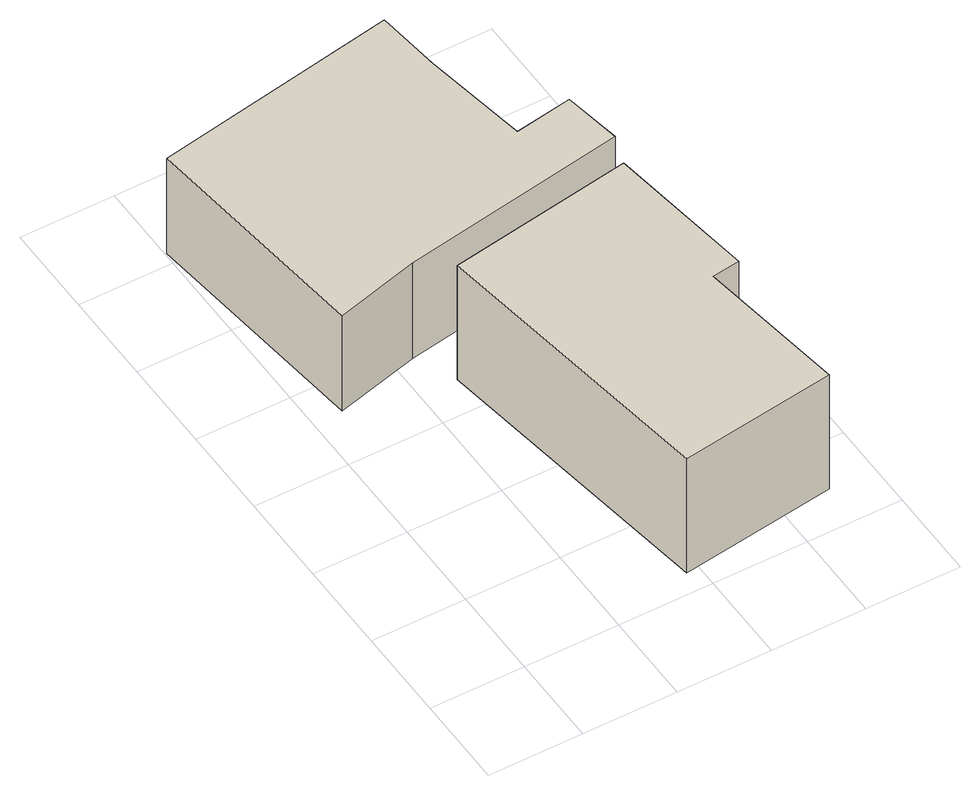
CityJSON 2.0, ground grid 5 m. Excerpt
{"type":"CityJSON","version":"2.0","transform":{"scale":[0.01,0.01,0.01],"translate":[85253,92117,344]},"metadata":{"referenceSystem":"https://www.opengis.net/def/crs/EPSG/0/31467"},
"CityObjects":{
"building1":{"type":"Building","geometry":[{"type":"Solid","lod":"1","boundaries":[[[[0,1,2,3,4,5]],[[4,6,7,5]],[[3,8,6,4]],[[2,9,8,3]],[[1,10,9,2]],[[0,11,10,1]],[[5,7,11,0]],[[6,8,9,10,11,7]]]]}]},
"building2":{"type":"Building","geometry":[{"type":"Solid","lod":"1","boundaries":[[[[12,13,14,15,16,17,18,19]],[[18,20,21,19]],[[17,22,20,18]],[[16,23,22,17]],[[15,24,23,16]],[[14,25,24,15]],[[13,26,25,14]],[[12,27,26,13]],[[19,21,27,12]],[[20,22,23,24,25,26,27,21]]]]}]}
},
"vertices":[
[644,1608,910],[877,26,910],[1702,139,910],[1586,943,910],[1734,964,910],[1621,1764,910],[1734,964,180],[1621,1764,180],[1586,943,180],[1702,139,180],[877,26,180],[644,1608,180],
[1303,3293,680],[8,3065,680],[156,1803,680],[601,1919,680],[1796,2118,680],[1745,2428,680],[1439,2377,680],[1342,2948,680],[1439,2377,70],[1342,2948,70],[1745,2428,70],[1796,2118,70],[601,1919,70],[156,1803,70],[8,3065,70],[1303,3293,70]
]}
